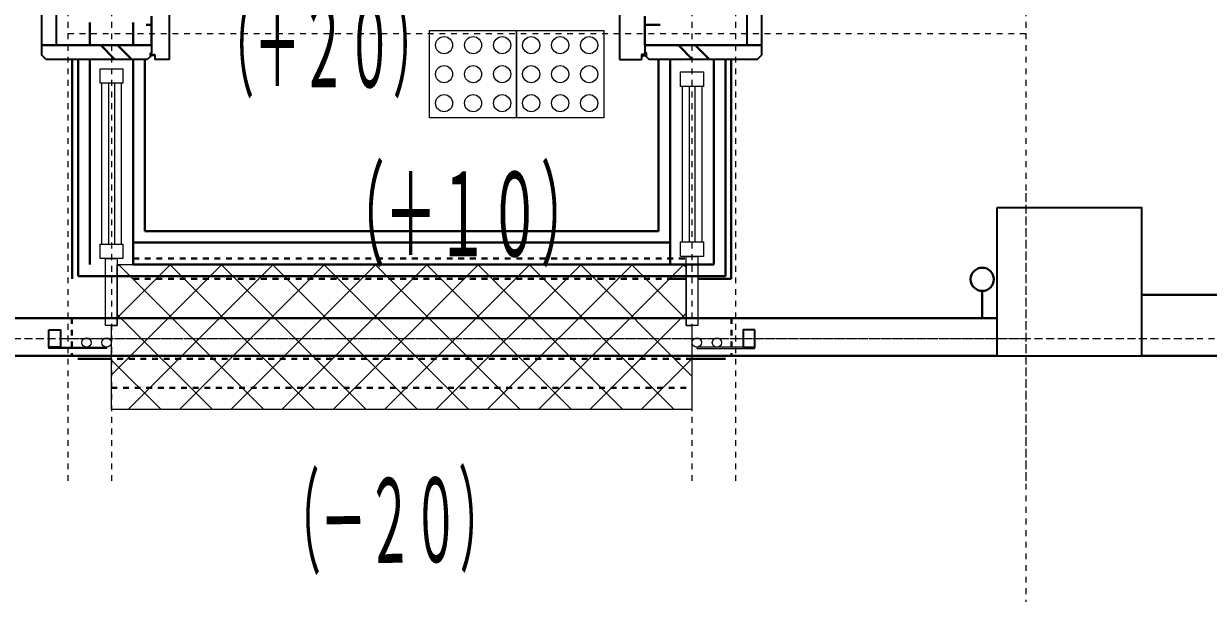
# Model space of a CAD drawing. Units: millimetres, scale not verified. Extents: x -196 to 201, y -142 to 142.
# Drawn here: x -56.44 to -36.04, y 40.64 to 50.44 of the extents above; entities that cross this region are included whole.
import ezdxf
from ezdxf.enums import TextEntityAlignment as Align

# ---------------------------------------------------------------- set-up
doc = ezdxf.new("R2010")
doc.units = ezdxf.units.MM
doc.linetypes.add('DASHED', pattern=[7.5, 6, -1.5])
doc.linetypes.add('DASHED_DOTTED', pattern=[9.25, 6, -1.5, 0.25, -1.5])
for name, color, linetype, lineweight in [('0-0', 6, 'Continuous', 40), ('0-1__0-0_', 2, 'Continuous', 35), ('0-3__0-2_', 7, 'DASHED_DOTTED', 18), ('0-4__0-3_', 5, 'Continuous', 50), ('0-5__0-4_', 7, 'Continuous', 18), ('0-6__0-5_', 6, 'Continuous', 40), ('0-A__0-a_', 6, 'Continuous', 40), ('1-0__1-8_', 2, 'Continuous', 35)]:
    doc.layers.add(name, color=color, linetype=linetype, lineweight=lineweight)
doc.layers.add('0-9__0-9_', color=6, linetype='Continuous')
doc.styles.add('ＭＳ ゴシック', font='')
doc.styles.get('ＭＳ ゴシック').set_extended_font_data('MS Gothic')

# ---------------------------------------------------------------- blocks, each defined once
blk = doc.blocks.new('-GLay-0-')
at = {"layer": '0-1__0-0_'}
for p, q in [((72873.5, 69379.4), (72873.5, 71829.4)), ((75353.5, 71829.4), (75353.5, 69379.4)), ((73313.5, 69364.4), (73313.5, 69600.9)), ((74863.5, 69600.9), (74863.5, 69364.4)), ((73251.3, 69414.4), (72923.5, 69414.4)), ((73251.3, 69414.4), (73251.3, 69387.1)), ((73251.3, 69382), (73263.5, 69382)), ((73263.5, 69382), (73263.5, 69364.4)), ((74939.1, 69382), (74939.1, 69364.4)), ((74951.3, 69382), (74939.1, 69382)), ((74951.3, 69414.4), (75303.5, 69414.4)), ((75303.5, 69414.4), (74951.3, 69414.4)), ((74951.3, 69414.4), (74951.3, 69387.3)), ((72888.5, 69364.4), (72873.5, 69379.4)), ((73236.3, 69364.4), (72888.5, 69364.4)), ((73247.6, 69375.6), (73236.3, 69364.4)), ((73313.5, 69364.4), (73263.5, 69364.4)), ((74863.5, 69364.4), (74939.1, 69364.4)), ((74956.5, 69374.2), (74966.3, 69364.4)), ((75338.5, 69364.4), (74966.3, 69364.4)), ((75338.5, 69364.4), (75353.5, 69379.4)), ((76163.5, 68854.4), (76163.5, 68344.4)), ((76163.5, 68854.4), (76163.5, 68344.4)), ((76663.5, 68854.4), (76163.5, 68854.4)), ((76663.5, 68344.4), (76663.5, 68854.4)), ((76663.5, 68344.4), (76663.5, 68554.4)), ((76163.5, 68344.4), (76663.5, 68344.4)), ((76163.5, 68344.4), (76663.5, 68344.4))]:
    blk.add_line(p, q, dxfattribs=at)
for points in [[(75303.5, 69414.4), (75303.5, 71794.4), (72923.5, 71794.4), (72923.5, 69414.4)], [(73247.6, 69375.6), (73247.6, 69387.1), (73251.3, 69387.1)], [(74956.5, 69374.2), (74956.5, 69387.3), (74951.3, 69387.3)], [(76663.5, 68344.4), (76663.5, 68854.4), (76163.5, 68854.4)]]:
    blk.add_lwpolyline(points, dxfattribs=at)
for centre, radius, start, end in [((73256.3, 69366.8), 12.5, 54.866, 134.548), ((74948.1, 69367.1), 10.9, 40.274, 145.931)]:
    blk.add_arc(centre, radius, start, end, dxfattribs=at)
at = {"layer": '0-3__0-2_'}
for p, q in [((72963.5, 72254.4), (72963.5, 67904.4)), ((73113.5, 72254.4), (73113.5, 67904.4)), ((75113.5, 72254.4), (75113.5, 67904.4)), ((75263.5, 72254.4), (75263.5, 67904.4)), ((76263.5, 72254.4), (76263.5, 67904.4)), ((72963.5, 69454.4), (76263.5, 69454.4)), ((76263.5, 68904.4), (76263.5, 55784.4)), ((50413.5, 68404.4), (79913.5, 68404.4)), ((72381, 68404.4), (76866.8, 68404.4)), ((72963.5, 68404.4), (76263.5, 68404.4))]:
    blk.add_line(p, q, dxfattribs=at)
at = {"layer": '0-4__0-3_', "color": 7, "lineweight": 18}
for p, q in [((73079.5, 69283.1), (73079.5, 68729.3)), ((73103.5, 69283.1), (73103.5, 68729.3)), ((73123.5, 69283.1), (73123.5, 68729.3)), ((73147.5, 69283.1), (73147.5, 68729.3)), ((75079.5, 69272.4), (75079.5, 68736.7)), ((75103.5, 69272.4), (75103.5, 68736.7)), ((75123.5, 69272.4), (75123.5, 68736.7)), ((75147.5, 69272.4), (75147.5, 68736.7))]:
    blk.add_line(p, q, dxfattribs=at)
for points in [[(73074.3, 69333.1), (73152.7, 69333.1), (73152.7, 69283.1), (73074.3, 69283.1)], [(75074.3, 69322.4), (75152.7, 69322.4), (75152.7, 69272.4), (75074.3, 69272.4)], [(73074.3, 68729.3), (73152.7, 68729.3), (73152.7, 68679.3), (73074.3, 68679.3)], [(75074.3, 68736.7), (75152.7, 68736.7), (75152.7, 68686.7), (75074.3, 68686.7)], [(75093.5, 68686.7), (75133.5, 68686.7), (75133.5, 68449.7), (75093.5, 68449.7)], [(73093.5, 68679.3), (73133.5, 68679.3), (73133.5, 68449.7), (73093.5, 68449.7)], [(73133.5, 68659.4), (75093.5, 68659.4), (75093.5, 68449.7), (75113.5, 68449.7), (75113.5, 68159.4), (73113.5, 68159.4), (73113.5, 68449.7), (73133.5, 68449.7)], [(72897.5, 68374.4), (73096.5, 68374.4), (73096.5, 68369.6), (72897.5, 68369.6)], [(75329.5, 68374.4), (75130.5, 68374.4), (75130.5, 68369.6), (75329.5, 68369.6)]]:
    blk.add_lwpolyline(points, close=True, dxfattribs=at)
for centre in [(73027.5, 68390.4), (73096.5, 68390.4), (75130.5, 68390.4), (75199.5, 68390.4)]:
    blk.add_circle(centre, 16, dxfattribs=at)
at = {"layer": '0-5__0-4_'}
for points in [[(74209.4, 69164.4), (74209.4, 69464.4), (74509.4, 69464.4), (74509.4, 69164.4)], [(74509.4, 69164.4), (74509.4, 69464.4), (74809.4, 69464.4), (74809.4, 69164.4)]]:
    blk.add_lwpolyline(points, close=True, dxfattribs=at)
for centre in [(74259.4, 69414.4), (74359.4, 69414.4), (74459.4, 69414.4), (74559.4, 69414.4), (74659.4, 69414.4), (74759.4, 69414.4), (74259.4, 69314.4), (74359.4, 69314.4), (74459.4, 69314.4), (74559.4, 69314.4), (74659.4, 69314.4), (74759.4, 69314.4), (74259.4, 69214.4), (74359.4, 69214.4), (74459.4, 69214.4), (74559.4, 69214.4), (74659.4, 69214.4), (74759.4, 69214.4)]:
    blk.add_circle(centre, 29.5, dxfattribs=at)
at = {"layer": '0-6__0-5_'}
for p, q in [((73251.3, 69414.4), (73251.3, 69514.4)), ((74951.3, 69414.4), (74951.3, 69514.4)), ((73038.5, 69491.9), (73038.5, 69414.4)), ((73188.5, 69491.9), (73188.5, 69414.4)), ((73233.5, 69484.4), (73251.3, 69484.4)), ((74951.3, 69484.4), (75003.5, 69484.4)), ((72923.5, 69414.4), (72873.5, 69414.4)), ((73076.5, 69414.4), (73125.1, 69364.4)), ((73134.8, 69414.4), (73182.2, 69365.7)), ((75066.5, 69414.4), (75115.2, 69364.4)), ((75124.9, 69414.4), (75172.3, 69365.7)), ((75303.5, 69414.4), (75353.5, 69414.4)), ((72978.5, 69364.4), (72978.5, 68609.4)), ((72998.5, 69364.4), (72998.5, 68619.4)), ((73038.5, 69364.4), (73038.5, 68659.4)), ((73188.5, 69364.4), (73188.5, 68659.4)), ((73228.5, 69364.4), (73228.5, 68774.4)), ((74998.5, 69364.4), (74998.5, 68774.4)), ((75038.5, 69364.4), (75038.5, 68659.4)), ((75188.5, 69364.4), (75188.5, 68659.4)), ((75228.5, 69364.4), (75228.5, 68619.4)), ((75248.5, 69364.4), (75248.5, 68609.4)), ((73228.5, 68774.4), (74998.5, 68774.4)), ((73188.5, 68734.4), (75038.5, 68734.4)), ((75188.5, 68659.4), (75038.5, 68659.4)), ((72998.5, 68619.4), (75228.5, 68619.4)), ((75248.5, 68609.4), (75133.5, 68609.4)), ((75133.5, 68609.4), (75248.5, 68609.4)), ((76663.5, 68554.4), (78013.5, 68554.4)), ((54163.5, 68474.4), (76163.5, 68474.4)), ((72997.5, 68474.4), (73093.5, 68474.4)), ((54163.5, 68344.4), (76163.5, 68344.4)), ((72997.5, 68334.4), (73113.5, 68334.4)), ((75113.5, 68334.4), (75229.5, 68334.4)), ((76663.5, 68344.4), (78013.5, 68344.4))]:
    blk.add_line(p, q, dxfattribs=at)
at = {"layer": '0-6__0-5_', "linetype": 'DASHED'}
for p, q in [((73188.5, 68679.4), (75093.5, 68679.4)), ((73188.5, 68609.4), (75038.5, 68609.4)), ((72977.5, 68474.4), (72977.5, 68344.4)), ((73093.5, 68474.4), (75133.5, 68474.4)), ((75133.5, 68474.4), (75229.5, 68474.4)), ((75249.5, 68474.4), (75249.5, 68344.4)), ((75113.5, 68334.4), (73113.5, 68334.4)), ((73113.5, 68234.4), (75113.5, 68234.4))]:
    blk.add_line(p, q, dxfattribs=at)
at = {"layer": '0-6__0-5_'}
blk.add_lwpolyline([(76113.5, 68568.1), (76113.5, 68474.4), (76113.5, 68568.1)], dxfattribs=at)
blk.add_circle((76113.5, 68608.1), 40, dxfattribs=at)
at = {"layer": '0-A__0-a_'}
for p, q in [((72923.5, 69414.4), (73251.3, 69414.4)), ((73188.5, 68659.4), (75038.5, 68659.4)), ((75188.5, 68659.4), (75038.5, 68659.4)), ((75038.5, 68609.4), (75093.5, 68609.4)), ((75093.5, 68609.4), (75038.5, 68609.4))]:
    blk.add_line(p, q, dxfattribs=at)
at = {"layer": '0-9__0-9_', "style": 'ＭＳ ゴシック'}
for s, width, p in [('（＋２０）', 0.4, (73446.1, 69181.3)), ('（＋１０）', 0.45, (73875.9, 68599.4))]:
    blk.add_text(s, height=291.7, dxfattribs=dict(at, width=width)).set_placement(p, align=Align.BOTTOM_LEFT)
at = {"layer": '0-9__0-9_', "style": 'ＭＳ ゴシック', "width": 0.4}
blk.add_text('（－２０）', height=291.7, rotation=0.84, dxfattribs=at).set_placement((73677.4, 67538.6), align=Align.BOTTOM_LEFT)
blk = doc.blocks.new('-GLay-1-')
at = {"layer": '1-0__1-8_', "color": 7, "lineweight": 18}
for p, q in [((73113.5, 68279), (73493.9, 68659.4)), ((73133.5, 68652.5), (73140.4, 68659.4)), ((73133.5, 68475.8), (73317.1, 68659.4)), ((73637.9, 68159.4), (73137.9, 68659.4)), ((73170.7, 68159.4), (73670.7, 68659.4)), ((73814.7, 68159.4), (73314.7, 68659.4)), ((73347.5, 68159.4), (73847.5, 68659.4)), ((73991.4, 68159.4), (73491.4, 68659.4)), ((73524.2, 68159.4), (74024.2, 68659.4)), ((74168.2, 68159.4), (73668.2, 68659.4)), ((73701, 68159.4), (74201, 68659.4)), ((74345, 68159.4), (73845, 68659.4)), ((73877.8, 68159.4), (74377.8, 68659.4)), ((74521.8, 68159.4), (74021.8, 68659.4)), ((74054.6, 68159.4), (74554.6, 68659.4)), ((74698.5, 68159.4), (74198.5, 68659.4)), ((74231.3, 68159.4), (74731.3, 68659.4)), ((74875.3, 68159.4), (74375.3, 68659.4)), ((74408.1, 68159.4), (74908.1, 68659.4)), ((75052.1, 68159.4), (74552.1, 68659.4)), ((74584.9, 68159.4), (75084.9, 68659.4)), ((75113.5, 68274.8), (74728.9, 68659.4)), ((75093.5, 68471.5), (74905.6, 68659.4)), ((75093.5, 68648.3), (75082.4, 68659.4)), ((73461.1, 68159.4), (73133.5, 68487)), ((74761.7, 68159.4), (75093.5, 68491.2)), ((73284.3, 68159.4), (73113.5, 68330.2)), ((74938.4, 68159.4), (75113.5, 68334.4))]:
    blk.add_line(p, q, dxfattribs=at)
at = {"layer": '1-0__1-8_'}
for points in [[(72897.5, 68434.4), (72937.5, 68434.4), (72937.5, 68374.4), (72897.5, 68374.4)], [(75329.5, 68434.4), (75289.5, 68434.4), (75289.5, 68374.4), (75329.5, 68374.4)]]:
    blk.add_lwpolyline(points, close=True, dxfattribs=at)

msp = doc.modelspace()

# ---------------------------------------------------------------- block references
at = {"layer": '0-0', "xscale": 0.005, "yscale": 0.005}
for name in ['-GLay-0-', '-GLay-1-']:
    msp.add_blockref(name, (-420.5, -297), dxfattribs=at)

doc.saveas('drawing.dxf')
